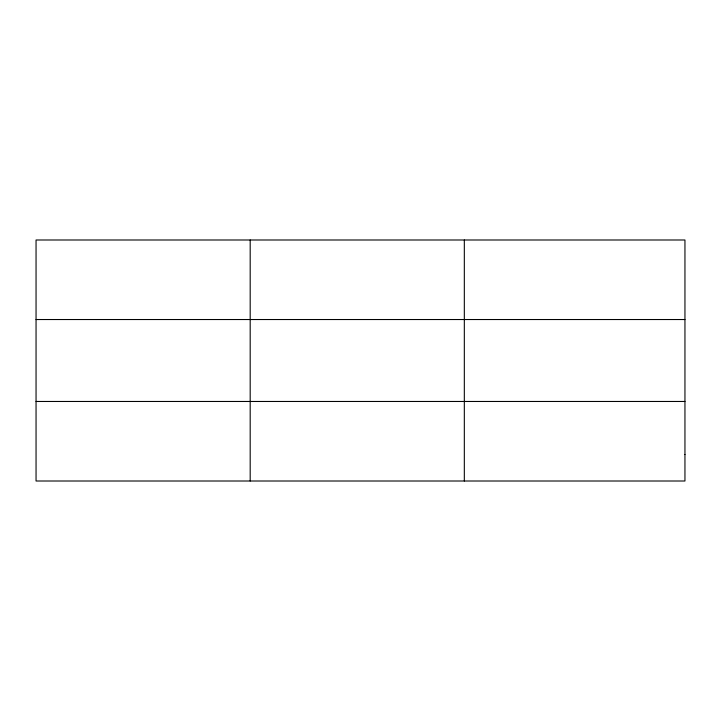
<?xml version="1.0" encoding="UTF-8"?>
<svg xmlns="http://www.w3.org/2000/svg" width="721" height="721" viewBox="0 0 721 721"><rect width="100%" height="100%" fill="white"/><g stroke="black" fill="none" stroke-linecap="round" stroke-linejoin="round"><path stroke-width="1.08" d="M250.187 481.006L250.187 239.994M464.324 481.006L464.324 239.994M36.05 319.529L684.95 319.529M36.05 401.471L684.95 401.471M684.95 454.5L684.95 481.006L36.05 481.006L36.05 239.994L684.95 239.994L684.95 454.5"/></g></svg>
